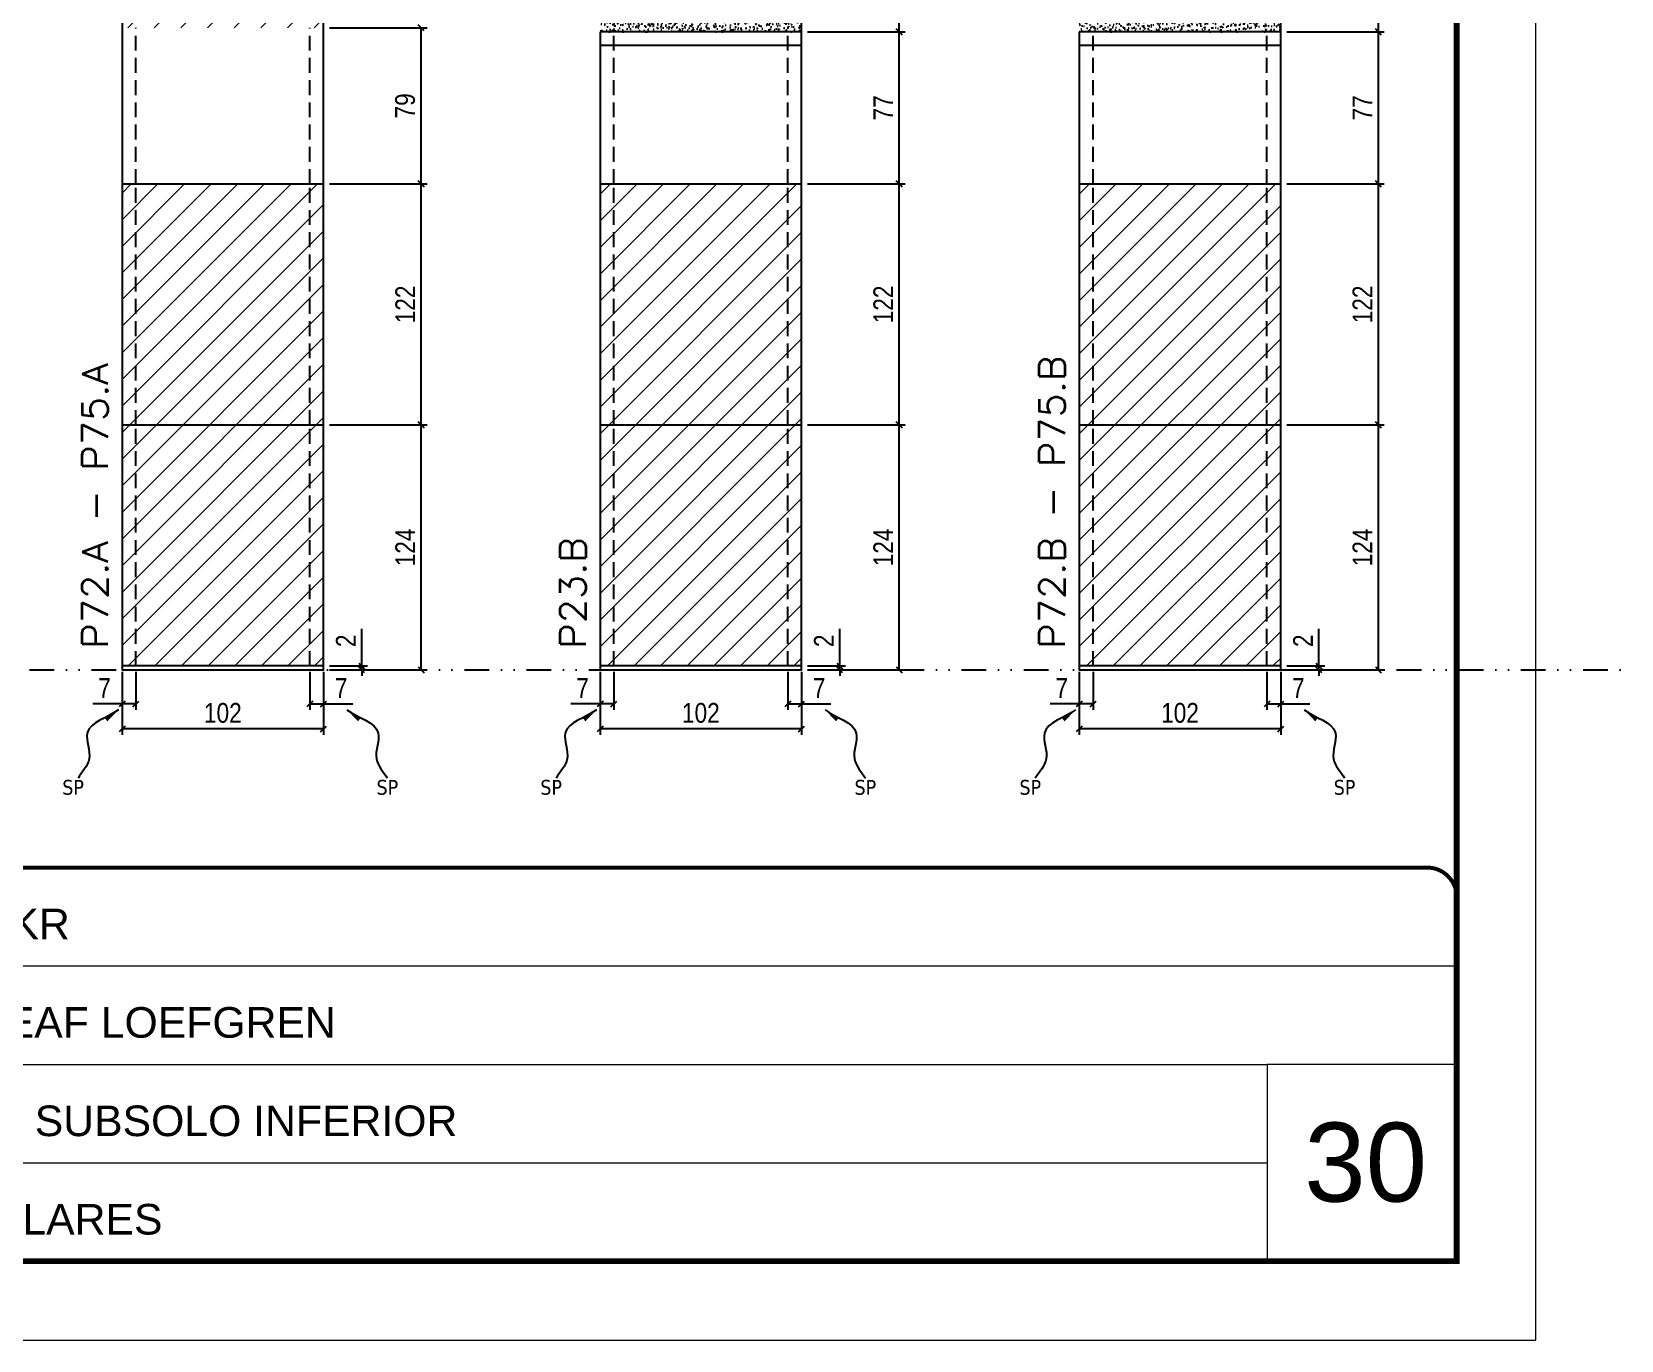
# Model space of a CAD drawing. Extents: x 13513 to 27878, y -21631 to 6985.
# Drawn here: x 16736 to 17540, y -2105 to -1443 of the extents above; entities that cross this region are included whole.
import ezdxf

# ---------------------------------------------------------------- set-up
doc = ezdxf.new("R2010")
doc.units = 0
for name, pattern in [('CONTINUO', [0]), ('DASHED', [0.75, 0.5, -0.25]), ('DIVIDE2', [0.625, 0.25, -0.125, 0, -0.125, 0, -0.125]), ('HIDDEN', [0.375, 0.25, -0.125])]:
    doc.linetypes.add(name, pattern=pattern)
for name, color, linetype, lineweight in [('CARIMBO', 255, 'Continuous', 9), ('Folhas', 255, 'Continuous', 9), ('Hachura', 251, 'Continuous', 9), ('SARRAFO DE PRESSAO', 251, 'DASHED', 9), ('Texto Seção', 7, 'Continuous', 15)]:
    doc.layers.add(name, color=color, linetype=linetype, lineweight=lineweight)
for name, color, linetype in [('COTA', 241, 'Continuous'), ('Nível', 160, 'Continuous'), ('Painéis', 200, 'Continuous'), ('SARR_2.2x7', 40, 'Continuous'), ('Sarrafo de Pressão', 42, 'HIDDEN'), ('texto', 7, 'Continuous')]:
    doc.layers.add(name, color=color, linetype=linetype)
doc.styles.add('ARIAL', font='arial.ttf')
doc.styles.add('COTA TECNICA', font='techl___.ttf', dxfattribs={"height": 10})
doc.styles.add('COTA TECNICA-50', font='techl___.ttf', dxfattribs={"height": 10})
doc.styles.add('REGUA-120', font='ROMANS.shx', dxfattribs={"height": 15})
doc.styles.get("Standard").update_dxf_attribs({"font": 'arial.ttf'})
doc.dimstyles.new('COTA PAINEL-50', dxfattribs={"dimtxt": 10, "dimasz": 3, "dimexe": 3, "dimexo": 3, "dimgap": 3, "dimtad": 1, "dimdec": 1, "dimzin": 12, "dimdsep": 46, "dimtxsty": 'COTA TECNICA-50', "dimblk1": 'OBLIQUE', "dimblk2": 'OBLIQUE', "dimsah": 1, "dimcen": 0.9, "dimclrd": 4, "dimclre": 4, "dimclrt": 240, "dimadec": 1, "dimazin": 3, "dimtfac": 1, "dimtdec": 1, "dimtmove": 0, "dimatfit": 3, "dimfxl": 1, "dimtolj": 1, "dimtzin": 12, "dimarcsym": 0})
doc.dimstyles.new('PAINEL', dxfattribs={"dimtxt": 10, "dimasz": 3, "dimexe": 3, "dimexo": 3, "dimgap": 3, "dimtad": 1, "dimdec": 1, "dimzin": 12, "dimdsep": 46, "dimtxsty": 'COTA TECNICA', "dimblk1": 'OBLIQUE', "dimblk2": 'OBLIQUE', "dimsah": 1, "dimcen": 0.9, "dimclrd": 4, "dimclre": 4, "dimclrt": 240, "dimadec": 1, "dimazin": 3, "dimtfac": 1, "dimtdec": 1, "dimtmove": 0, "dimatfit": 3, "dimfxl": 1, "dimtolj": 1, "dimtzin": 12, "dimarcsym": 0})
doc.dimstyles.get("Standard").update_dxf_attribs({"dimtxt": 0.18, "dimasz": 0.18, "dimexe": 0.18, "dimexo": 0.0625, "dimgap": 0.09, "dimtad": 0, "dimtih": 1, "dimtoh": 1, "dimdec": 4, "dimzin": 0, "dimdsep": 46, "dimtxsty": 'Standard', "dimcen": 0.09, "dimadec": 0, "dimazin": 0, "dimtfac": 1, "dimtdec": 4, "dimtofl": 0, "dimtmove": 0, "dimatfit": 3, "dimfxl": 1, "dimtolj": 1, "dimtzin": 0, "dimarcsym": 0})

# ---------------------------------------------------------------- blocks, each defined once
blk = doc.blocks.new('9999999999')
at = {"color": 30, "linetype": 'CONTINUO'}
for p, q in [((98564.56, 34379.64), (99583.98, 34379.64)), ((98564.56, 34329.83), (99487.98, 34329.83)), ((99583.98, 34329.83), (99487.98, 34329.83)), ((99487.98, 34329.83), (99487.98, 34230.21)), ((98564.56, 34280.02), (99487.98, 34280.02))]:
    blk.add_line(p, q, dxfattribs=at)
at = {"color": 30, "linetype": 'CONTINUO', "const_width": 2}
blk.add_lwpolyline([(99583.98, 34230.21), (99583.98, 34414.45, 0.414214), (99568.98, 34429.45), (98228.98, 34429.45, 0.414214), (98213.98, 34414.45), (98213.98, 34245.21, 0.414214), (98228.98, 34230.21), (99583.98, 34230.21)], format="xyb", dxfattribs=at)
at = {"layer": 'Folhas'}
blk.add_lwpolyline([(98138.98, 34190.21), (99623.98, 34190.21), (99623.98, 35240.21), (98138.98, 35240.21)], close=True, dxfattribs=at)
at = {"layer": 'Folhas', "color": 30, "const_width": 3}
blk.add_lwpolyline([(98213.98, 34230.21), (99583.98, 34230.21), (99583.98, 35200.21), (98213.98, 35200.21)], close=True, dxfattribs=at)
at = {"color": 7, "linetype": 'Continuous', "ltscale": 5, "style": 'ARIAL'}
for s, height, p in [('SKR', 15.483, (98837.68, 34393.13)), ('LEAF LOEFGREN', 15.4829, (98837.68, 34343.32)), ('2° SUBSOLO INFERIOR', 15.4829, (98837.68, 34293.51)), ('PILARES', 15.483, (98837.68, 34243.7))]:
    blk.add_text(s, height=height, dxfattribs=at).set_placement(p)
blk = doc.blocks.new('_Oblique')
at = {"color": 0, "linetype": 'ByBlock', "lineweight": -2}
blk.add_line((-0.5, -0.5), (0.5, 0.5), dxfattribs=at)
blk = doc.blocks.new('*D1710')
at = {"layer": 'COTA', "color": 4, "lineweight": -2, "transparency": 16777216}
for p, q in [((16781.56, -1767.02), (16781.56, -1798.91)), ((16883.56, -1767.02), (16883.56, -1798.91)), ((16883.56, -1795.91), (16781.56, -1795.91))]:
    blk.add_line(p, q, dxfattribs=at)
at = {"layer": 'Defpoints', "color": 0, "transparency": 16777216}
for p in [(16781.56, -1764.02), (16883.56, -1764.02), (16781.56, -1795.91)]:
    blk.add_point(p, dxfattribs=at)
at = {"layer": 'COTA', "color": 4, "lineweight": -2, "transparency": 16777216, "xscale": 3, "yscale": 3, "zscale": 3, "rotation": 180}
blk.add_blockref('_Oblique', (16781.56, -1795.91), dxfattribs=at)
at = {"layer": 'COTA', "color": 4, "lineweight": -2, "transparency": 16777216, "xscale": 3, "yscale": 3, "zscale": 3}
blk.add_blockref('_Oblique', (16883.56, -1795.91), dxfattribs=at)
at = {"layer": 'COTA', "color": 240, "transparency": 16777216, "insert": (16832.56, -1787.81), "char_height": 10, "attachment_point": 5, "style": 'COTA TECNICA'}
blk.add_mtext('\\A1;102', dxfattribs=at)
blk = doc.blocks.new('*D1711')
at = {"layer": 'COTA', "color": 4, "lineweight": -2, "transparency": 16777216}
for p, q in [((16876.56, -1767.02), (16876.56, -1786.26)), ((16883.56, -1769.02), (16883.56, -1786.26)), ((16876.56, -1783.26), (16883.56, -1783.26)), ((16883.56, -1783.26), (16898.29, -1783.26))]:
    blk.add_line(p, q, dxfattribs=at)
at = {"layer": 'Defpoints', "color": 0, "transparency": 16777216}
for p in [(16876.56, -1764.02), (16883.56, -1766.02), (16883.56, -1783.26)]:
    blk.add_point(p, dxfattribs=at)
at = {"layer": 'COTA', "color": 4, "lineweight": -2, "transparency": 16777216, "xscale": 3, "yscale": 3, "zscale": 3, "rotation": 180}
blk.add_blockref('_Oblique', (16876.56, -1783.26), dxfattribs=at)
at = {"layer": 'COTA', "color": 4, "lineweight": -2, "transparency": 16777216, "xscale": 3, "yscale": 3, "zscale": 3}
blk.add_blockref('_Oblique', (16883.56, -1783.26), dxfattribs=at)
at = {"layer": 'COTA', "color": 240, "transparency": 16777216, "insert": (16892.43, -1775.18), "char_height": 10, "attachment_point": 5, "style": 'COTA TECNICA-50'}
blk.add_mtext('\\A1;7', dxfattribs=at)
blk = doc.blocks.new('*D1712')
at = {"layer": 'COTA', "color": 4, "lineweight": -2, "transparency": 16777216}
for p, q in [((16781.56, -1769.02), (16781.56, -1786.26)), ((16788.56, -1767.02), (16788.56, -1786.26)), ((16781.56, -1783.26), (16766.83, -1783.26)), ((16788.56, -1783.26), (16781.56, -1783.26))]:
    blk.add_line(p, q, dxfattribs=at)
at = {"layer": 'Defpoints', "color": 0, "transparency": 16777216}
for p in [(16781.56, -1766.02), (16788.56, -1764.02), (16781.56, -1783.26)]:
    blk.add_point(p, dxfattribs=at)
at = {"layer": 'COTA', "color": 4, "lineweight": -2, "transparency": 16777216, "xscale": 3, "yscale": 3, "zscale": 3, "rotation": 180}
blk.add_blockref('_Oblique', (16781.56, -1783.26), dxfattribs=at)
at = {"layer": 'COTA', "color": 4, "lineweight": -2, "transparency": 16777216, "xscale": 3, "yscale": 3, "zscale": 3}
blk.add_blockref('_Oblique', (16788.56, -1783.26), dxfattribs=at)
at = {"layer": 'COTA', "color": 240, "transparency": 16777216, "insert": (16772.7, -1775.18), "char_height": 10, "attachment_point": 5, "style": 'COTA TECNICA-50'}
blk.add_mtext('\\A1;7', dxfattribs=at)
blk = doc.blocks.new('*D1713')
at = {"layer": 'COTA', "color": 4, "lineweight": -2, "transparency": 16777216}
for p, q in [((16902.82, -1764.02), (16902.82, -1745.21)), ((16886.56, -1764.02), (16905.82, -1764.02)), ((16886.56, -1766.02), (16905.82, -1766.02)), ((16902.82, -1766.02), (16902.82, -1764.02)), ((16902.82, -1766.02), (16902.82, -1769.02))]:
    blk.add_line(p, q, dxfattribs=at)
at = {"layer": 'Defpoints', "color": 0, "transparency": 16777216}
for p in [(16883.56, -1764.02), (16883.56, -1766.02), (16902.82, -1766.02)]:
    blk.add_point(p, dxfattribs=at)
at = {"layer": 'COTA', "color": 4, "lineweight": -2, "transparency": 16777216, "xscale": 3, "yscale": 3, "zscale": 3}
for p, rotation in [((16902.82, -1764.02), 270), ((16902.82, -1766.02), 90)]:
    blk.add_blockref('_Oblique', p, dxfattribs=dict(at, rotation=rotation))
at = {"layer": 'COTA', "color": 240, "transparency": 16777216, "insert": (16894.82, -1751.27), "char_height": 10, "attachment_point": 5, "rotation": 90, "style": 'COTA TECNICA-50'}
blk.add_mtext('\\A1;2', dxfattribs=at)
blk = doc.blocks.new('*D1714')
at = {"layer": 'COTA', "color": 4, "lineweight": -2, "transparency": 16777216}
for p, q in [((16886.56, -1520.02), (16935.93, -1520.02)), ((16932.93, -1642.02), (16932.93, -1520.02)), ((16886.56, -1642.02), (16935.93, -1642.02))]:
    blk.add_line(p, q, dxfattribs=at)
at = {"layer": 'Defpoints', "color": 0, "transparency": 16777216}
for p in [(16883.56, -1520.02), (16932.93, -1520.02), (16883.56, -1642.02)]:
    blk.add_point(p, dxfattribs=at)
at = {"layer": 'COTA', "color": 4, "lineweight": -2, "transparency": 16777216, "xscale": 3, "yscale": 3, "zscale": 3}
for p, rotation in [((16932.93, -1520.02), 90), ((16932.93, -1642.02), 270)]:
    blk.add_blockref('_Oblique', p, dxfattribs=dict(at, rotation=rotation))
at = {"layer": 'COTA', "color": 240, "transparency": 16777216, "insert": (16924.87, -1581.02), "char_height": 10, "attachment_point": 5, "rotation": 90, "style": 'COTA TECNICA-50'}
blk.add_mtext('\\A1;122', dxfattribs=at)
blk = doc.blocks.new('*D1715')
at = {"layer": 'COTA', "color": 4, "lineweight": -2, "transparency": 16777216}
for p, q in [((16886.56, -1441.02), (16935.93, -1441.02)), ((16932.93, -1520.02), (16932.93, -1441.02)), ((16886.56, -1520.02), (16935.93, -1520.02))]:
    blk.add_line(p, q, dxfattribs=at)
at = {"layer": 'Defpoints', "color": 0, "transparency": 16777216}
for p in [(16883.56, -1441.02), (16932.93, -1441.02), (16883.56, -1520.02)]:
    blk.add_point(p, dxfattribs=at)
at = {"layer": 'COTA', "color": 4, "lineweight": -2, "transparency": 16777216, "xscale": 3, "yscale": 3, "zscale": 3}
for p, rotation in [((16932.93, -1441.02), 90), ((16932.93, -1520.02), 270)]:
    blk.add_blockref('_Oblique', p, dxfattribs=dict(at, rotation=rotation))
at = {"layer": 'COTA', "color": 240, "transparency": 16777216, "insert": (16924.83, -1480.52), "char_height": 10, "attachment_point": 5, "rotation": 90, "style": 'COTA TECNICA-50'}
blk.add_mtext('\\A1;79', dxfattribs=at)
blk = doc.blocks.new('*D1733')
at = {"layer": 'COTA', "color": 4, "linetype": 'ByBlock', "lineweight": -2, "transparency": 16777216}
for p, q in [((16886.56, -1642.02), (16935.93, -1642.02)), ((16932.93, -1766.02), (16932.93, -1642.02)), ((16886.56, -1766.02), (16935.93, -1766.02))]:
    blk.add_line(p, q, dxfattribs=at)
at = {"layer": 'Defpoints', "color": 0, "linetype": 'ByBlock', "transparency": 16777216}
for p in [(16883.56, -1642.02), (16932.93, -1642.02), (16883.56, -1766.02)]:
    blk.add_point(p, dxfattribs=at)
at = {"layer": 'COTA', "color": 4, "linetype": 'ByBlock', "lineweight": -2, "transparency": 16777216, "xscale": 3, "yscale": 3, "zscale": 3}
for p, rotation in [((16932.93, -1642.02), 90), ((16932.93, -1766.02), 270)]:
    blk.add_blockref('_Oblique', p, dxfattribs=dict(at, rotation=rotation))
at = {"layer": 'COTA', "color": 240, "linetype": 'ByBlock', "transparency": 16777216, "insert": (16924.86, -1704.02), "char_height": 10, "attachment_point": 5, "rotation": 90, "style": 'COTA TECNICA'}
blk.add_mtext('\\A1;124', dxfattribs=at)
blk = doc.blocks.new('*D1734')
at = {"layer": 'COTA', "color": 4, "linetype": 'ByBlock', "lineweight": -2, "transparency": 16777216}
for p, q in [((16886.56, -1642.02), (16935.93, -1642.02)), ((16932.93, -1766.02), (16932.93, -1642.02)), ((16886.56, -1766.02), (16935.93, -1766.02))]:
    blk.add_line(p, q, dxfattribs=at)
at = {"layer": 'Defpoints', "color": 0, "linetype": 'ByBlock', "transparency": 16777216}
for p in [(16883.56, -1642.02), (16932.93, -1642.02), (16883.56, -1766.02)]:
    blk.add_point(p, dxfattribs=at)
at = {"layer": 'COTA', "color": 4, "linetype": 'ByBlock', "lineweight": -2, "transparency": 16777216, "xscale": 3, "yscale": 3, "zscale": 3}
for p, rotation in [((16932.93, -1642.02), 90), ((16932.93, -1766.02), 270)]:
    blk.add_blockref('_Oblique', p, dxfattribs=dict(at, rotation=rotation))
at = {"layer": 'COTA', "color": 240, "linetype": 'ByBlock', "transparency": 16777216, "insert": (16924.86, -1704.02), "char_height": 10, "attachment_point": 5, "rotation": 90, "style": 'COTA TECNICA'}
blk.add_mtext('\\A1;124', dxfattribs=at)
blk = doc.blocks.new('*D1716')
at = {"layer": 'COTA', "color": 4, "lineweight": -2, "transparency": 16777216}
for p, q in [((17023.46, -1767.02), (17023.46, -1798.91)), ((17125.46, -1767.02), (17125.46, -1798.91)), ((17125.46, -1795.91), (17023.46, -1795.91))]:
    blk.add_line(p, q, dxfattribs=at)
at = {"layer": 'Defpoints', "color": 0, "transparency": 16777216}
for p in [(17023.46, -1764.02), (17125.46, -1764.02), (17023.46, -1795.91)]:
    blk.add_point(p, dxfattribs=at)
at = {"layer": 'COTA', "color": 4, "lineweight": -2, "transparency": 16777216, "xscale": 3, "yscale": 3, "zscale": 3, "rotation": 180}
blk.add_blockref('_Oblique', (17023.46, -1795.91), dxfattribs=at)
at = {"layer": 'COTA', "color": 4, "lineweight": -2, "transparency": 16777216, "xscale": 3, "yscale": 3, "zscale": 3}
blk.add_blockref('_Oblique', (17125.46, -1795.91), dxfattribs=at)
at = {"layer": 'COTA', "color": 240, "transparency": 16777216, "insert": (17074.46, -1787.81), "char_height": 10, "attachment_point": 5, "style": 'COTA TECNICA'}
blk.add_mtext('\\A1;102', dxfattribs=at)
blk = doc.blocks.new('*D1717')
at = {"layer": 'COTA', "color": 4, "lineweight": -2, "transparency": 16777216}
for p, q in [((17118.46, -1767.02), (17118.46, -1786.26)), ((17125.46, -1769.02), (17125.46, -1786.26)), ((17118.46, -1783.26), (17125.46, -1783.26)), ((17125.46, -1783.26), (17140.19, -1783.26))]:
    blk.add_line(p, q, dxfattribs=at)
at = {"layer": 'Defpoints', "color": 0, "transparency": 16777216}
for p in [(17118.46, -1764.02), (17125.46, -1766.02), (17125.46, -1783.26)]:
    blk.add_point(p, dxfattribs=at)
at = {"layer": 'COTA', "color": 4, "lineweight": -2, "transparency": 16777216, "xscale": 3, "yscale": 3, "zscale": 3, "rotation": 180}
blk.add_blockref('_Oblique', (17118.46, -1783.26), dxfattribs=at)
at = {"layer": 'COTA', "color": 4, "lineweight": -2, "transparency": 16777216, "xscale": 3, "yscale": 3, "zscale": 3}
blk.add_blockref('_Oblique', (17125.46, -1783.26), dxfattribs=at)
at = {"layer": 'COTA', "color": 240, "transparency": 16777216, "insert": (17134.33, -1775.18), "char_height": 10, "attachment_point": 5, "style": 'COTA TECNICA-50'}
blk.add_mtext('\\A1;7', dxfattribs=at)
blk = doc.blocks.new('*D1718')
at = {"layer": 'COTA', "color": 4, "lineweight": -2, "transparency": 16777216}
for p, q in [((17023.46, -1769.02), (17023.46, -1786.26)), ((17030.46, -1767.02), (17030.46, -1786.26)), ((17023.46, -1783.26), (17008.73, -1783.26)), ((17030.46, -1783.26), (17023.46, -1783.26))]:
    blk.add_line(p, q, dxfattribs=at)
at = {"layer": 'Defpoints', "color": 0, "transparency": 16777216}
for p in [(17023.46, -1766.02), (17030.46, -1764.02), (17023.46, -1783.26)]:
    blk.add_point(p, dxfattribs=at)
at = {"layer": 'COTA', "color": 4, "lineweight": -2, "transparency": 16777216, "xscale": 3, "yscale": 3, "zscale": 3, "rotation": 180}
blk.add_blockref('_Oblique', (17023.46, -1783.26), dxfattribs=at)
at = {"layer": 'COTA', "color": 4, "lineweight": -2, "transparency": 16777216, "xscale": 3, "yscale": 3, "zscale": 3}
blk.add_blockref('_Oblique', (17030.46, -1783.26), dxfattribs=at)
at = {"layer": 'COTA', "color": 240, "transparency": 16777216, "insert": (17014.6, -1775.18), "char_height": 10, "attachment_point": 5, "style": 'COTA TECNICA-50'}
blk.add_mtext('\\A1;7', dxfattribs=at)
blk = doc.blocks.new('*D1719')
at = {"layer": 'COTA', "color": 4, "lineweight": -2, "transparency": 16777216}
for p, q in [((17144.72, -1764.02), (17144.72, -1745.21)), ((17128.46, -1764.02), (17147.72, -1764.02)), ((17128.46, -1766.02), (17147.72, -1766.02)), ((17144.72, -1766.02), (17144.72, -1764.02)), ((17144.72, -1766.02), (17144.72, -1769.02))]:
    blk.add_line(p, q, dxfattribs=at)
at = {"layer": 'Defpoints', "color": 0, "transparency": 16777216}
for p in [(17125.46, -1764.02), (17125.46, -1766.02), (17144.72, -1766.02)]:
    blk.add_point(p, dxfattribs=at)
at = {"layer": 'COTA', "color": 4, "lineweight": -2, "transparency": 16777216, "xscale": 3, "yscale": 3, "zscale": 3}
for p, rotation in [((17144.72, -1764.02), 270), ((17144.72, -1766.02), 90)]:
    blk.add_blockref('_Oblique', p, dxfattribs=dict(at, rotation=rotation))
at = {"layer": 'COTA', "color": 240, "transparency": 16777216, "insert": (17136.72, -1751.27), "char_height": 10, "attachment_point": 5, "rotation": 90, "style": 'COTA TECNICA-50'}
blk.add_mtext('\\A1;2', dxfattribs=at)
blk = doc.blocks.new('*D1735')
at = {"layer": 'COTA', "color": 4, "lineweight": -2, "transparency": 16777216}
for p, q in [((17128.46, -1406.02), (17177.83, -1406.02)), ((17174.83, -1443.02), (17174.83, -1406.02)), ((17128.46, -1443.02), (17177.83, -1443.02))]:
    blk.add_line(p, q, dxfattribs=at)
at = {"layer": 'Defpoints', "color": 0, "transparency": 16777216}
for p in [(17125.46, -1406.02), (17174.83, -1406.02), (17125.46, -1443.02)]:
    blk.add_point(p, dxfattribs=at)
at = {"layer": 'COTA', "color": 4, "lineweight": -2, "transparency": 16777216, "xscale": 3, "yscale": 3, "zscale": 3}
for p, rotation in [((17174.83, -1406.02), 90), ((17174.83, -1443.02), 270)]:
    blk.add_blockref('_Oblique', p, dxfattribs=dict(at, rotation=rotation))
at = {"layer": 'COTA', "color": 240, "transparency": 16777216, "insert": (17166.61, -1424.52), "char_height": 10, "attachment_point": 5, "rotation": 90, "style": 'COTA TECNICA-50'}
blk.add_mtext('\\A1;37', dxfattribs=at)
blk = doc.blocks.new('*D1720')
at = {"layer": 'COTA', "color": 4, "lineweight": -2, "transparency": 16777216}
for p, q in [((17128.46, -1520.02), (17177.83, -1520.02)), ((17174.83, -1642.02), (17174.83, -1520.02)), ((17128.46, -1642.02), (17177.83, -1642.02))]:
    blk.add_line(p, q, dxfattribs=at)
at = {"layer": 'Defpoints', "color": 0, "transparency": 16777216}
for p in [(17125.46, -1520.02), (17174.83, -1520.02), (17125.46, -1642.02)]:
    blk.add_point(p, dxfattribs=at)
at = {"layer": 'COTA', "color": 4, "lineweight": -2, "transparency": 16777216, "xscale": 3, "yscale": 3, "zscale": 3}
for p, rotation in [((17174.83, -1520.02), 90), ((17174.83, -1642.02), 270)]:
    blk.add_blockref('_Oblique', p, dxfattribs=dict(at, rotation=rotation))
at = {"layer": 'COTA', "color": 240, "transparency": 16777216, "insert": (17166.77, -1581.02), "char_height": 10, "attachment_point": 5, "rotation": 90, "style": 'COTA TECNICA-50'}
blk.add_mtext('\\A1;122', dxfattribs=at)
blk = doc.blocks.new('*D1721')
at = {"layer": 'COTA', "color": 4, "lineweight": -2, "transparency": 16777216}
for p, q in [((17128.46, -1443.02), (17177.83, -1443.02)), ((17174.83, -1520.02), (17174.83, -1443.02)), ((17128.46, -1520.02), (17177.83, -1520.02))]:
    blk.add_line(p, q, dxfattribs=at)
at = {"layer": 'Defpoints', "color": 0, "transparency": 16777216}
for p in [(17125.46, -1443.02), (17174.83, -1443.02), (17125.46, -1520.02)]:
    blk.add_point(p, dxfattribs=at)
at = {"layer": 'COTA', "color": 4, "lineweight": -2, "transparency": 16777216, "xscale": 3, "yscale": 3, "zscale": 3}
for p, rotation in [((17174.83, -1443.02), 90), ((17174.83, -1520.02), 270)]:
    blk.add_blockref('_Oblique', p, dxfattribs=dict(at, rotation=rotation))
at = {"layer": 'COTA', "color": 240, "transparency": 16777216, "insert": (17166.76, -1481.52), "char_height": 10, "attachment_point": 5, "rotation": 90, "style": 'COTA TECNICA-50'}
blk.add_mtext('\\A1;77', dxfattribs=at)
blk = doc.blocks.new('*D1737')
at = {"layer": 'COTA', "color": 4, "linetype": 'ByBlock', "lineweight": -2, "transparency": 16777216}
for p, q in [((17128.46, -1642.02), (17177.83, -1642.02)), ((17174.83, -1766.02), (17174.83, -1642.02)), ((17128.46, -1766.02), (17177.83, -1766.02))]:
    blk.add_line(p, q, dxfattribs=at)
at = {"layer": 'Defpoints', "color": 0, "linetype": 'ByBlock', "transparency": 16777216}
for p in [(17125.46, -1642.02), (17174.83, -1642.02), (17125.46, -1766.02)]:
    blk.add_point(p, dxfattribs=at)
at = {"layer": 'COTA', "color": 4, "linetype": 'ByBlock', "lineweight": -2, "transparency": 16777216, "xscale": 3, "yscale": 3, "zscale": 3}
for p, rotation in [((17174.83, -1642.02), 90), ((17174.83, -1766.02), 270)]:
    blk.add_blockref('_Oblique', p, dxfattribs=dict(at, rotation=rotation))
at = {"layer": 'COTA', "color": 240, "linetype": 'ByBlock', "transparency": 16777216, "insert": (17166.76, -1704.02), "char_height": 10, "attachment_point": 5, "rotation": 90, "style": 'COTA TECNICA'}
blk.add_mtext('\\A1;124', dxfattribs=at)
blk = doc.blocks.new('*D1738')
at = {"layer": 'COTA', "color": 4, "linetype": 'ByBlock', "lineweight": -2, "transparency": 16777216}
for p, q in [((17128.46, -1642.02), (17177.83, -1642.02)), ((17174.83, -1766.02), (17174.83, -1642.02)), ((17128.46, -1766.02), (17177.83, -1766.02))]:
    blk.add_line(p, q, dxfattribs=at)
at = {"layer": 'Defpoints', "color": 0, "linetype": 'ByBlock', "transparency": 16777216}
for p in [(17125.46, -1642.02), (17174.83, -1642.02), (17125.46, -1766.02)]:
    blk.add_point(p, dxfattribs=at)
at = {"layer": 'COTA', "color": 4, "linetype": 'ByBlock', "lineweight": -2, "transparency": 16777216, "xscale": 3, "yscale": 3, "zscale": 3}
for p, rotation in [((17174.83, -1642.02), 90), ((17174.83, -1766.02), 270)]:
    blk.add_blockref('_Oblique', p, dxfattribs=dict(at, rotation=rotation))
at = {"layer": 'COTA', "color": 240, "linetype": 'ByBlock', "transparency": 16777216, "insert": (17166.76, -1704.02), "char_height": 10, "attachment_point": 5, "rotation": 90, "style": 'COTA TECNICA'}
blk.add_mtext('\\A1;124', dxfattribs=at)
blk = doc.blocks.new('*D1746')
at = {"layer": 'COTA', "color": 4, "lineweight": -2, "transparency": 16777216}
for p, q in [((17265.95, -1767.02), (17265.95, -1798.91)), ((17367.95, -1767.02), (17367.95, -1798.91)), ((17367.95, -1795.91), (17265.95, -1795.91))]:
    blk.add_line(p, q, dxfattribs=at)
at = {"layer": 'Defpoints', "color": 0, "transparency": 16777216}
for p in [(17265.95, -1764.02), (17367.95, -1764.02), (17265.95, -1795.91)]:
    blk.add_point(p, dxfattribs=at)
at = {"layer": 'COTA', "color": 4, "lineweight": -2, "transparency": 16777216, "xscale": 3, "yscale": 3, "zscale": 3, "rotation": 180}
blk.add_blockref('_Oblique', (17265.95, -1795.91), dxfattribs=at)
at = {"layer": 'COTA', "color": 4, "lineweight": -2, "transparency": 16777216, "xscale": 3, "yscale": 3, "zscale": 3}
blk.add_blockref('_Oblique', (17367.95, -1795.91), dxfattribs=at)
at = {"layer": 'COTA', "color": 240, "transparency": 16777216, "insert": (17316.95, -1787.81), "char_height": 10, "attachment_point": 5, "style": 'COTA TECNICA'}
blk.add_mtext('\\A1;102', dxfattribs=at)
blk = doc.blocks.new('*D1747')
at = {"layer": 'COTA', "color": 4, "lineweight": -2, "transparency": 16777216}
for p, q in [((17360.95, -1767.02), (17360.95, -1786.26)), ((17367.95, -1769.02), (17367.95, -1786.26)), ((17360.95, -1783.26), (17367.95, -1783.26)), ((17367.95, -1783.26), (17382.68, -1783.26))]:
    blk.add_line(p, q, dxfattribs=at)
at = {"layer": 'Defpoints', "color": 0, "transparency": 16777216}
for p in [(17360.95, -1764.02), (17367.95, -1766.02), (17367.95, -1783.26)]:
    blk.add_point(p, dxfattribs=at)
at = {"layer": 'COTA', "color": 4, "lineweight": -2, "transparency": 16777216, "xscale": 3, "yscale": 3, "zscale": 3, "rotation": 180}
blk.add_blockref('_Oblique', (17360.95, -1783.26), dxfattribs=at)
at = {"layer": 'COTA', "color": 4, "lineweight": -2, "transparency": 16777216, "xscale": 3, "yscale": 3, "zscale": 3}
blk.add_blockref('_Oblique', (17367.95, -1783.26), dxfattribs=at)
at = {"layer": 'COTA', "color": 240, "transparency": 16777216, "insert": (17376.82, -1775.18), "char_height": 10, "attachment_point": 5, "style": 'COTA TECNICA-50'}
blk.add_mtext('\\A1;7', dxfattribs=at)
blk = doc.blocks.new('*D1748')
at = {"layer": 'COTA', "color": 4, "lineweight": -2, "transparency": 16777216}
for p, q in [((17265.95, -1769.02), (17265.95, -1786.26)), ((17272.95, -1767.02), (17272.95, -1786.26)), ((17265.95, -1783.26), (17251.22, -1783.26)), ((17272.95, -1783.26), (17265.95, -1783.26))]:
    blk.add_line(p, q, dxfattribs=at)
at = {"layer": 'Defpoints', "color": 0, "transparency": 16777216}
for p in [(17265.95, -1766.02), (17272.95, -1764.02), (17265.95, -1783.26)]:
    blk.add_point(p, dxfattribs=at)
at = {"layer": 'COTA', "color": 4, "lineweight": -2, "transparency": 16777216, "xscale": 3, "yscale": 3, "zscale": 3, "rotation": 180}
blk.add_blockref('_Oblique', (17265.95, -1783.26), dxfattribs=at)
at = {"layer": 'COTA', "color": 4, "lineweight": -2, "transparency": 16777216, "xscale": 3, "yscale": 3, "zscale": 3}
blk.add_blockref('_Oblique', (17272.95, -1783.26), dxfattribs=at)
at = {"layer": 'COTA', "color": 240, "transparency": 16777216, "insert": (17257.09, -1775.18), "char_height": 10, "attachment_point": 5, "style": 'COTA TECNICA-50'}
blk.add_mtext('\\A1;7', dxfattribs=at)
blk = doc.blocks.new('*D1749')
at = {"layer": 'COTA', "color": 4, "lineweight": -2, "transparency": 16777216}
for p, q in [((17387.21, -1764.02), (17387.21, -1745.21)), ((17370.95, -1764.02), (17390.21, -1764.02)), ((17370.95, -1766.02), (17390.21, -1766.02)), ((17387.21, -1766.02), (17387.21, -1764.02)), ((17387.21, -1766.02), (17387.21, -1769.02))]:
    blk.add_line(p, q, dxfattribs=at)
at = {"layer": 'Defpoints', "color": 0, "transparency": 16777216}
for p in [(17367.95, -1764.02), (17367.95, -1766.02), (17387.21, -1766.02)]:
    blk.add_point(p, dxfattribs=at)
at = {"layer": 'COTA', "color": 4, "lineweight": -2, "transparency": 16777216, "xscale": 3, "yscale": 3, "zscale": 3}
for p, rotation in [((17387.21, -1764.02), 270), ((17387.21, -1766.02), 90)]:
    blk.add_blockref('_Oblique', p, dxfattribs=dict(at, rotation=rotation))
at = {"layer": 'COTA', "color": 240, "transparency": 16777216, "insert": (17379.21, -1751.27), "char_height": 10, "attachment_point": 5, "rotation": 90, "style": 'COTA TECNICA-50'}
blk.add_mtext('\\A1;2', dxfattribs=at)
blk = doc.blocks.new('*D1753')
at = {"layer": 'COTA', "color": 4, "lineweight": -2, "transparency": 16777216}
for p, q in [((17370.95, -1406.02), (17420.32, -1406.02)), ((17417.32, -1443.02), (17417.32, -1406.02)), ((17370.95, -1443.02), (17420.32, -1443.02))]:
    blk.add_line(p, q, dxfattribs=at)
at = {"layer": 'Defpoints', "color": 0, "transparency": 16777216}
for p in [(17367.95, -1406.02), (17417.32, -1406.02), (17367.95, -1443.02)]:
    blk.add_point(p, dxfattribs=at)
at = {"layer": 'COTA', "color": 4, "lineweight": -2, "transparency": 16777216, "xscale": 3, "yscale": 3, "zscale": 3}
for p, rotation in [((17417.32, -1406.02), 90), ((17417.32, -1443.02), 270)]:
    blk.add_blockref('_Oblique', p, dxfattribs=dict(at, rotation=rotation))
at = {"layer": 'COTA', "color": 240, "transparency": 16777216, "insert": (17409.1, -1424.52), "char_height": 10, "attachment_point": 5, "rotation": 90, "style": 'COTA TECNICA-50'}
blk.add_mtext('\\A1;37', dxfattribs=at)
blk = doc.blocks.new('*D1750')
at = {"layer": 'COTA', "color": 4, "lineweight": -2, "transparency": 16777216}
for p, q in [((17370.95, -1520.02), (17420.32, -1520.02)), ((17417.32, -1642.02), (17417.32, -1520.02)), ((17370.95, -1642.02), (17420.32, -1642.02))]:
    blk.add_line(p, q, dxfattribs=at)
at = {"layer": 'Defpoints', "color": 0, "transparency": 16777216}
for p in [(17367.95, -1520.02), (17417.32, -1520.02), (17367.95, -1642.02)]:
    blk.add_point(p, dxfattribs=at)
at = {"layer": 'COTA', "color": 4, "lineweight": -2, "transparency": 16777216, "xscale": 3, "yscale": 3, "zscale": 3}
for p, rotation in [((17417.32, -1520.02), 90), ((17417.32, -1642.02), 270)]:
    blk.add_blockref('_Oblique', p, dxfattribs=dict(at, rotation=rotation))
at = {"layer": 'COTA', "color": 240, "transparency": 16777216, "insert": (17409.26, -1581.02), "char_height": 10, "attachment_point": 5, "rotation": 90, "style": 'COTA TECNICA-50'}
blk.add_mtext('\\A1;122', dxfattribs=at)
blk = doc.blocks.new('*D1751')
at = {"layer": 'COTA', "color": 4, "lineweight": -2, "transparency": 16777216}
for p, q in [((17370.95, -1443.02), (17420.32, -1443.02)), ((17417.32, -1520.02), (17417.32, -1443.02)), ((17370.95, -1520.02), (17420.32, -1520.02))]:
    blk.add_line(p, q, dxfattribs=at)
at = {"layer": 'Defpoints', "color": 0, "transparency": 16777216}
for p in [(17367.95, -1443.02), (17417.32, -1443.02), (17367.95, -1520.02)]:
    blk.add_point(p, dxfattribs=at)
at = {"layer": 'COTA', "color": 4, "lineweight": -2, "transparency": 16777216, "xscale": 3, "yscale": 3, "zscale": 3}
for p, rotation in [((17417.32, -1443.02), 90), ((17417.32, -1520.02), 270)]:
    blk.add_blockref('_Oblique', p, dxfattribs=dict(at, rotation=rotation))
at = {"layer": 'COTA', "color": 240, "transparency": 16777216, "insert": (17409.25, -1481.52), "char_height": 10, "attachment_point": 5, "rotation": 90, "style": 'COTA TECNICA-50'}
blk.add_mtext('\\A1;77', dxfattribs=at)
blk = doc.blocks.new('*D1754')
at = {"layer": 'COTA', "color": 4, "linetype": 'ByBlock', "lineweight": -2, "transparency": 16777216}
for p, q in [((17370.95, -1642.02), (17420.32, -1642.02)), ((17417.32, -1766.02), (17417.32, -1642.02)), ((17370.95, -1766.02), (17420.32, -1766.02))]:
    blk.add_line(p, q, dxfattribs=at)
at = {"layer": 'Defpoints', "color": 0, "linetype": 'ByBlock', "transparency": 16777216}
for p in [(17367.95, -1642.02), (17417.32, -1642.02), (17367.95, -1766.02)]:
    blk.add_point(p, dxfattribs=at)
at = {"layer": 'COTA', "color": 4, "linetype": 'ByBlock', "lineweight": -2, "transparency": 16777216, "xscale": 3, "yscale": 3, "zscale": 3}
for p, rotation in [((17417.32, -1642.02), 90), ((17417.32, -1766.02), 270)]:
    blk.add_blockref('_Oblique', p, dxfattribs=dict(at, rotation=rotation))
at = {"layer": 'COTA', "color": 240, "linetype": 'ByBlock', "transparency": 16777216, "insert": (17409.25, -1704.02), "char_height": 10, "attachment_point": 5, "rotation": 90, "style": 'COTA TECNICA'}
blk.add_mtext('\\A1;124', dxfattribs=at)
blk = doc.blocks.new('*D1752')
at = {"layer": 'COTA', "color": 4, "linetype": 'ByBlock', "lineweight": -2, "transparency": 16777216}
for p, q in [((17370.95, -1642.02), (17420.32, -1642.02)), ((17417.32, -1766.02), (17417.32, -1642.02)), ((17370.95, -1766.02), (17420.32, -1766.02))]:
    blk.add_line(p, q, dxfattribs=at)
at = {"layer": 'Defpoints', "color": 0, "linetype": 'ByBlock', "transparency": 16777216}
for p in [(17367.95, -1642.02), (17417.32, -1642.02), (17367.95, -1766.02)]:
    blk.add_point(p, dxfattribs=at)
at = {"layer": 'COTA', "color": 4, "linetype": 'ByBlock', "lineweight": -2, "transparency": 16777216, "xscale": 3, "yscale": 3, "zscale": 3}
for p, rotation in [((17417.32, -1642.02), 90), ((17417.32, -1766.02), 270)]:
    blk.add_blockref('_Oblique', p, dxfattribs=dict(at, rotation=rotation))
at = {"layer": 'COTA', "color": 240, "linetype": 'ByBlock', "transparency": 16777216, "insert": (17409.25, -1704.02), "char_height": 10, "attachment_point": 5, "rotation": 90, "style": 'COTA TECNICA'}
blk.add_mtext('\\A1;124', dxfattribs=at)

msp = doc.modelspace()

# ---------------------------------------------------------------- hatches: boundary and pattern name
at = {"layer": 'COTA'}
h = msp.add_hatch(dxfattribs=at)
h.set_pattern_fill('AR-CONC', color=256, scale=0.03)
h.paths.add_polyline_path([(17265.95, -1406.02), (17265.95, -1443.02), (17367.95, -1443.02), (17367.95, -1406.02), (17330.45, -1406.02)])
h.paths.add_polyline_path([(17330.45, -1406.02), (17330.45, -1381.02), (17303.45, -1381.02), (17303.45, -1406.02)])
at = {"layer": 'COTA', "linetype": 'ByBlock'}
h = msp.add_hatch(dxfattribs=at)
h.set_pattern_fill('AR-CONC', color=256, scale=0.03)
h.set_pattern_definition([(50, (11581.38, -12409.458), (5.46554, -0.4781726), [0.5715, -6.2865]), (355, (11581.38, -12409.458), (-1.0573026, 5.7317054), [0.4572, -5.0292175]), (100.451445, (11581.835, -12409.498), (4.4082374, 5.2535326), [0.4857003, -5.3427073]), (46.1842, (11581.38, -12407.934), (8.1323712, -1.26127), [0.85725, -9.42975]), (96.63556, (11582.0575, -12408.039), (7.122124, 7.4227837), [0.7285507, -8.014068]), (351.18415, (11581.38, -12407.934), (7.122124, 7.422784), [0.685799, -7.543792]), (21, (11582.142, -12408.315), (4.5484317, -3.067956), [0.5715, -6.2865]), (326, (11582.142, -12408.315), (1.8540609, 5.525639), [0.4572, -5.0292]), (71.451445, (11582.521, -12408.5706), (6.4024926, 2.457683), [0.4857003, -5.3426981]), (37.5, (11581.3798, -12409.458), (0.0926581, 2.53665117), [0, -4.96824, 0, -5.1054, 0, -5.04825]), (7.5, (11581.3798, -12409.458), (2.0045899, 3.00541724), [0, -2.91084, 0, -4.85394, 0, -1.92405]), (327.5, (11579.6805, -12409.458), (4.06771786, -0.17186232), [0, -1.905, 0, -5.9436, 0, -7.8867]), (317.5, (11578.9185, -12409.458), (4.4438754, 0.7627947), [0, -2.4765, 0, -3.94716, 0, -5.6007])])
h.paths.add_polyline_path([(17125.46, -1443.02), (17125.46, -1406.02), (17023.46, -1406.02), (17023.46, -1443.02)])
at = {"layer": 'Hachura', "linetype": 'ByBlock'}
h = msp.add_hatch(dxfattribs=at)
h.set_pattern_fill('ANSI31', color=256, scale=3)
h.paths.add_polyline_path([(16781.56, -1381.02), (16781.56, -1441.02), (16883.56, -1441.02), (16883.56, -1381.02)])
h.paths.add_polyline_path([(16883.56, -1520.02), (16781.56, -1520.02), (16781.56, -1642.02), (16883.56, -1642.02)])
h.paths.add_polyline_path([(16781.56, -1642.02), (16781.56, -1764.02), (16883.56, -1764.02), (16883.56, -1642.02)])
h.paths.add_polyline_path([(17023.46, -1642.02), (17023.46, -1764.02), (17125.46, -1764.02), (17125.46, -1642.02)])
h.paths.add_polyline_path([(17125.46, -1520.02), (17023.46, -1520.02), (17023.46, -1642.02), (17125.46, -1642.02)])
h.paths.add_polyline_path([(17265.95, -1642.02), (17367.95, -1642.02), (17367.95, -1520.02), (17265.95, -1520.02)])
h.paths.add_polyline_path([(17265.95, -1642.02), (17265.95, -1764.02), (17367.95, -1764.02), (17367.95, -1642.02)])

# ---------------------------------------------------------------- linework, layer by layer
at = {"layer": 'COTA', "linetype": 'ByBlock'}
for p, q in [((17125.46, -1443.02), (17125.46, -1406.02)), ((17367.95, -1443.02), (17367.95, -1406.02))]:
    msp.add_line(p, q, dxfattribs=at)
at = {"layer": 'Nível', "color": 4, "linetype": 'DIVIDE2', "ltscale": 50}
msp.add_line((13526.77, -1766.02), (21531.15, -1766.02), dxfattribs=at)
at = {"layer": 'Painéis'}
for p, q in [((16781.56, -1381.02), (16781.56, -1764.02)), ((16883.56, -1764.02), (16883.56, -1381.02)), ((17125.46, -1443.02), (17023.46, -1443.02)), ((17023.46, -1443.02), (17023.46, -1764.02)), ((17125.46, -1764.02), (17125.46, -1443.02)), ((17367.95, -1443.02), (17265.95, -1443.02)), ((17265.95, -1443.02), (17265.95, -1764.02)), ((17367.95, -1764.02), (17367.95, -1443.02)), ((16781.56, -1520.02), (16883.56, -1520.02)), ((17023.46, -1520.02), (17125.46, -1520.02)), ((17265.95, -1520.02), (17367.95, -1520.02)), ((16781.56, -1642.02), (16883.56, -1642.02)), ((17023.46, -1642.02), (17125.46, -1642.02)), ((17265.95, -1642.02), (17367.95, -1642.02))]:
    msp.add_line(p, q, dxfattribs=at)
for points in [[(16883.56, -1764.02), (16781.56, -1764.02), (16781.56, -1766.02), (16883.56, -1766.02)], [(17125.46, -1764.02), (17023.46, -1764.02), (17023.46, -1766.02), (17125.46, -1766.02)], [(17367.95, -1764.02), (17265.95, -1764.02), (17265.95, -1766.02), (17367.95, -1766.02)]]:
    msp.add_lwpolyline(points, close=True, dxfattribs=at)
at = {"layer": 'SARR_2.2x7'}
for p, q in [((17125.46, -1450.02), (17023.46, -1450.02)), ((17367.95, -1450.02), (17265.95, -1450.02))]:
    msp.add_line(p, q, dxfattribs=at)
at = {"layer": 'Sarrafo de Pressão', "ltscale": 30}
for p, q in [((16788.56, -1520.02), (16788.56, -1441.02)), ((16876.56, -1520.02), (16876.56, -1441.02)), ((17030.46, -1520.02), (17030.46, -1443.02)), ((17118.46, -1520.02), (17118.46, -1443.02)), ((17272.95, -1520.02), (17272.95, -1443.02)), ((17360.95, -1520.02), (17360.95, -1443.02)), ((16788.56, -1642.02), (16788.56, -1520.02)), ((16876.56, -1642.02), (16876.56, -1520.02)), ((17030.46, -1642.02), (17030.46, -1520.02)), ((17118.46, -1642.02), (17118.46, -1520.02)), ((17272.95, -1642.02), (17272.95, -1520.02)), ((17360.95, -1642.02), (17360.95, -1520.02)), ((16788.56, -1764.02), (16788.56, -1642.02)), ((16876.56, -1764.02), (16876.56, -1642.02)), ((17030.46, -1764.02), (17030.46, -1642.02)), ((17118.46, -1764.02), (17118.46, -1642.02)), ((17272.95, -1764.02), (17272.95, -1642.02)), ((17360.95, -1764.02), (17360.95, -1642.02))]:
    msp.add_line(p, q, dxfattribs=at)

# ---------------------------------------------------------------- block references
at = {"layer": 'SARRAFO DE PRESSAO', "color": 6, "linetype": 'ByBlock'}
msp.add_blockref('9999999999', (-82127.01, -36295.5), dxfattribs=at)

# ---------------------------------------------------------------- texts
at = {"layer": 'CARIMBO', "style": 'ARIAL'}
msp.add_text('30', height=40, dxfattribs=at).set_placement((17379.83, -2035.15))
at = {"layer": 'texto', "color": 0, "char_height": 7.5, "attachment_point": 5}
for insert in [(16756.78, -1825.51), (16915.81, -1825.51), (16998.69, -1825.51), (17157.71, -1825.51), (17241.17, -1825.51), (17400.2, -1825.51)]:
    msp.add_mtext('{\\fTahoma|b0|i0|c0|p34;\\C4;SP}', dxfattribs=dict(at, insert=insert))
at = {"layer": 'Texto Seção', "style": 'REGUA-120', "width": 1.1}
for s, p in [('P72.A - P75.A', (16774.31, -1755.25)), ('P72.B - P75.B', (17258.7, -1755.25)), ('P23.B', (17016.21, -1755.25))]:
    msp.add_text(s, height=13, rotation=90, dxfattribs=at).set_placement(p)

# ---------------------------------------------------------------- dimensions: what is measured, and where the dimension line sits
at = {"layer": 'COTA'}
for base, p1, p2, angle, picture, middle in [((17174.83, -1406.02), (17125.46, -1443.02), (17125.46, -1406.02), 90, '*D1735', (17166.61, -1424.52)), ((17417.32, -1406.02), (17367.95, -1443.02), (17367.95, -1406.02), 90, '*D1753', (17409.1, -1424.52)), ((16932.93, -1441.02), (16883.56, -1520.02), (16883.56, -1441.02), 90, '*D1715', (16924.83, -1480.52)), ((17174.83, -1443.02), (17125.46, -1520.02), (17125.46, -1443.02), 90, '*D1721', (17166.76, -1481.52)), ((17417.32, -1443.02), (17367.95, -1520.02), (17367.95, -1443.02), 90, '*D1751', (17409.25, -1481.52)), ((16932.93, -1520.02), (16883.56, -1642.02), (16883.56, -1520.02), 90, '*D1714', (16924.87, -1581.02)), ((17174.83, -1520.02), (17125.46, -1642.02), (17125.46, -1520.02), 90, '*D1720', (17166.77, -1581.02)), ((17417.32, -1520.02), (17367.95, -1642.02), (17367.95, -1520.02), 90, '*D1750', (17409.26, -1581.02)), ((16781.56, -1783.26), (16788.56, -1764.02), (16781.56, -1766.02), 180, '*D1712', (16772.7, -1775.18)), ((17023.46, -1783.26), (17030.46, -1764.02), (17023.46, -1766.02), 180, '*D1718', (17014.6, -1775.18)), ((17265.95, -1783.26), (17272.95, -1764.02), (17265.95, -1766.02), 180, '*D1748', (17257.09, -1775.18))]:
    dim = msp.add_linear_dim(base=base, p1=p1, p2=p2, angle=angle, dimstyle='COTA PAINEL-50', dxfattribs=at)
    dim.commit()
    dim.dimension.update_dxf_attribs({"geometry": picture, "text_midpoint": middle})
at = {"layer": 'COTA', "linetype": 'ByBlock'}
for p1, p2, picture, middle in [((16883.56, -1766.02), (16883.56, -1642.02), '*D1733', (16924.86, -1704.02)), ((16883.56, -1766.02), (16883.56, -1642.02), '*D1734', (16924.86, -1704.02)), ((17125.46, -1766.02), (17125.46, -1642.02), '*D1737', (17166.76, -1704.02)), ((17125.46, -1766.02), (17125.46, -1642.02), '*D1738', (17166.76, -1704.02)), ((17367.95, -1766.02), (17367.95, -1642.02), '*D1754', (17409.25, -1704.02)), ((17367.95, -1766.02), (17367.95, -1642.02), '*D1752', (17409.25, -1704.02))]:
    dim = msp.add_aligned_dim(p1=p1, p2=p2, distance=-49.37, dimstyle='PAINEL', dxfattribs=at)
    dim.commit()
    dim.dimension.update_dxf_attribs({"geometry": picture, "text_midpoint": middle})
at = {"layer": 'COTA'}
for base, p1, p2, picture, middle in [((16902.82, -1766.02), (16883.56, -1764.02), (16883.56, -1766.02), '*D1713', (16902.82, -1751.27)), ((17144.72, -1766.02), (17125.46, -1764.02), (17125.46, -1766.02), '*D1719', (17144.72, -1751.27)), ((17387.21, -1766.02), (17367.95, -1764.02), (17367.95, -1766.02), '*D1749', (17387.21, -1751.27))]:
    dim = msp.add_linear_dim(base=base, p1=p1, p2=p2, angle=90, dimstyle='COTA PAINEL-50', dxfattribs=at)
    dim.commit()
    dim.dimension.update_dxf_attribs({"geometry": picture, "text_midpoint": middle, "dimtype": 160})
for base, p1, p2, picture, middle in [((16781.56, -1795.91), (16883.56, -1764.02), (16781.56, -1764.02), '*D1710', (16832.56, -1787.81)), ((17023.46, -1795.91), (17125.46, -1764.02), (17023.46, -1764.02), '*D1716', (17074.46, -1787.81)), ((17265.95, -1795.91), (17367.95, -1764.02), (17265.95, -1764.02), '*D1746', (17316.95, -1787.81))]:
    dim = msp.add_linear_dim(base=base, p1=p1, p2=p2, angle=180, dimstyle='PAINEL', override={"dimarcsym": 2}, dxfattribs=at)
    dim.commit()
    dim.dimension.update_dxf_attribs({"geometry": picture, "text_midpoint": middle})
for base, p1, p2, picture, middle in [((16883.56, -1783.26), (16876.56, -1764.02), (16883.56, -1766.02), '*D1711', (16892.43, -1775.18)), ((17125.46, -1783.26), (17118.46, -1764.02), (17125.46, -1766.02), '*D1717', (17134.33, -1775.18)), ((17367.95, -1783.26), (17360.95, -1764.02), (17367.95, -1766.02), '*D1747', (17376.82, -1775.18))]:
    dim = msp.add_linear_dim(base=base, p1=p1, p2=p2, dimstyle='COTA PAINEL-50', dxfattribs=at)
    dim.commit()
    dim.dimension.update_dxf_attribs({"geometry": picture, "text_midpoint": middle})

# ---------------------------------------------------------------- leaders
at = {"layer": 'COTA', "path_type": 1}
for points in [[(16779.73, -1786.2), (16763.95, -1798.03), (16764.87, -1811.04), (16759.32, -1820.82)], [(16895.39, -1786.2), (16911.18, -1798.03), (16910.25, -1811.04), (16915.8, -1820.82)], [(17021.63, -1786.2), (17005.85, -1798.03), (17006.77, -1811.04), (17001.22, -1820.82)], [(17137.29, -1786.2), (17153.08, -1798.03), (17152.15, -1811.04), (17157.7, -1820.82)], [(17264.12, -1786.2), (17248.34, -1798.03), (17249.26, -1811.04), (17243.71, -1820.82)], [(17379.78, -1786.2), (17395.57, -1798.03), (17394.64, -1811.04), (17400.19, -1820.82)]]:
    msp.add_leader(points, dimstyle='Standard', override={"dimasz": 8}, dxfattribs=at)

doc.saveas('drawing.dxf')
